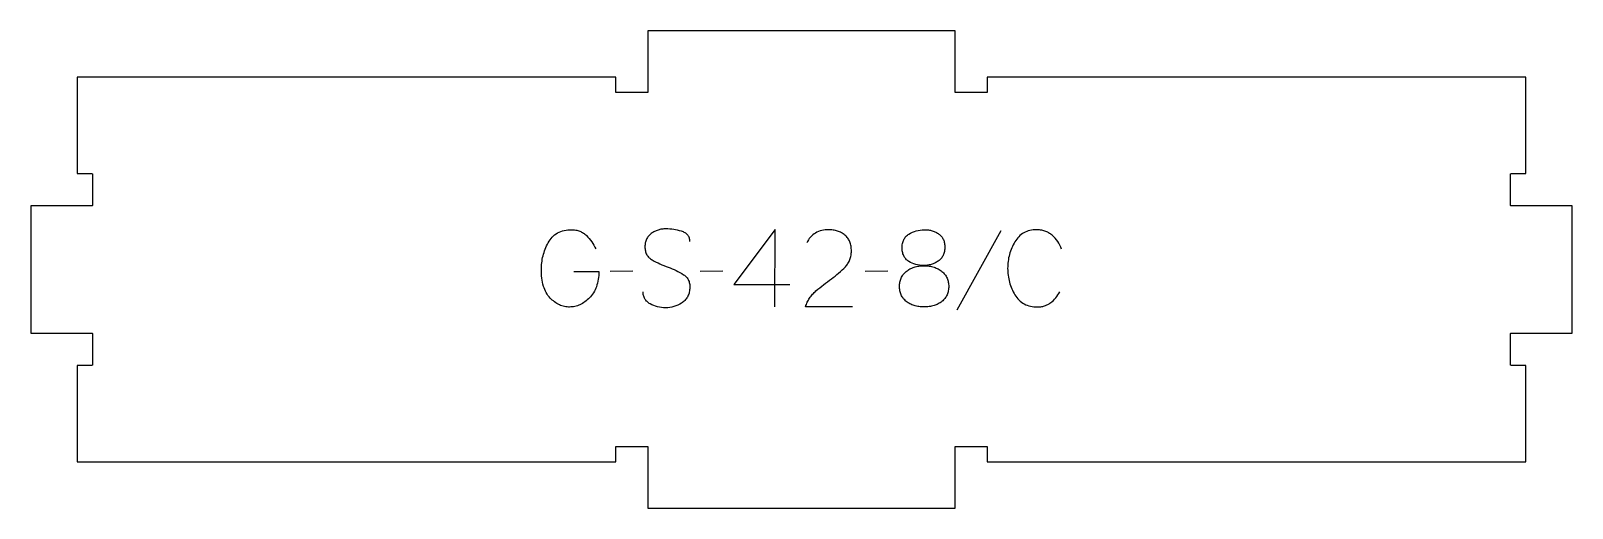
# Model space of a CAD drawing. Extents: x 0 to 600, y 0 to 186.
import ezdxf

# ---------------------------------------------------------------- set-up
doc = ezdxf.new("R2010")
doc.units = 0
doc.layers.add('1_ANYTOOL_1MMDEEP_LABELS_S', color=2, linetype='CONTINUOUS')
doc.layers.add('4_ANYTOOL_CUTTHROUGH_OUTSI', color=5, linetype='CONTINUOUS')

msp = doc.modelspace()

# ---------------------------------------------------------------- linework, layer by layer
at = {"layer": '1_ANYTOOL_1MMDEEP_LABELS_S'}
for p, q in [((377.321428, 107.728571), (360.135714, 76.957142)), ((234.092857, 92.085714), (225.307143, 91.999999)), ((269.15, 92.085714), (260.364285, 91.999999)), ((333.35, 92.085714), (324.564285, 91.999999)), ((273.435714, 86.857142), (295.207143, 86.857142))]:
    msp.add_line(p, q, dxfattribs=at)
for points in [[(211.207143, 91.999999), (220.978571, 91.957142, -0.031732), (220.71046, 88.94974, -0.048764), (219.966071, 86.032142, -0.050291), (218.856358, 83.721634, -0.060119), (217.271428, 81.714285, -0.036578), (215.539409, 80.227869, -0.050793), (213.580357, 79.067857, -0.051881), (211.62734, 78.400112, -0.053919), (209.578571, 78.157142, -0.055881), (207.543424, 78.364086, -0.055271), (205.603571, 79.014285, -0.05403), (203.677595, 80.173479, -0.038531), (201.992857, 81.671428, -0.067281), (200.445144, 83.782442, -0.049165), (199.421428, 86.203571, -0.047412), (198.748502, 89.40749, -0.028075), (198.564285, 92.685714, -0.03109), (198.731812, 95.377293, -0.031496), (199.233928, 98.026785, -0.031425), (200.084801, 100.65503, -0.02824), (201.242857, 103.164285, -0.064555), (202.77166, 105.31581, -0.078906), (204.8375, 106.941071, -0.076878), (207.461101, 107.915621, -0.050594), (210.264285, 108.199999, -0.039946), (211.923846, 108.067203, -0.052714), (213.526785, 107.632142, -0.053511), (214.909983, 106.916808, -0.05153), (216.114285, 105.928571, -0.040443), (218.154509, 103.505429, -0.04035), (219.778571, 100.785714)], [(256.335714, 103.614285, 0.071867), (256.1426, 104.950892, 0.100684), (255.516071, 106.132142, 0.047558), (255.041518, 106.608593, 0.038563), (254.491518, 106.997321, 0.037928), (253.79433, 107.344789, 0.026634), (253.057143, 107.599999, 0.028461), (250.033809, 108.285982, 0.041577), (246.95, 108.542857, 0.036938), (245.44764, 108.431717, 0.041531), (243.982143, 108.087499, 0.041583), (242.604766, 107.510291, 0.038125), (241.335714, 106.721428, 0.057611), (240.265561, 105.729524, 0.065808), (239.471428, 104.508928, 0.06469), (238.993932, 103.049373, 0.046778), (238.85, 101.514285, 0.052235), (239.012356, 99.964443, 0.075448), (239.557143, 98.514285, 0.076671), (240.473234, 97.341233, 0.061023), (241.678571, 96.457142, 0.021951), (244.707425, 94.929797, 0.018213), (247.85, 93.649999, -0.02405), (250.951484, 92.344537, -0.02981), (253.892857, 90.714285, -0.068439), (255.034159, 89.748355, -0.079282), (255.842857, 88.496428, -0.076308), (256.267857, 86.917746, -0.047772), (256.292857, 85.271428, -0.046243), (255.999622, 83.590469, -0.06359), (255.35, 82.019642, -0.064671), (254.377176, 80.735453, -0.057073), (253.121428, 79.721428, -0.067522), (250.15312, 78.358518, -0.070793), (246.928571, 77.857142, -0.064027), (243.789556, 78.219657, -0.070447), (240.864285, 79.399999, -0.054374), (239.705868, 80.249632, -0.074742), (238.807143, 81.360714, -0.075199), (238.284135, 82.667092, -0.057737), (238.121428, 84.071428)], [(319.635714, 78.242857), (301.335714, 78.285714, -0.034491), (301.998492, 80.033046, -0.037732), (302.905357, 81.666071, -0.037744), (304.044651, 83.140707, -0.03482), (305.385714, 84.435714, -0.00859), (308.344939, 86.834297, -0.008791), (311.385714, 89.128571, 0.020588), (314.205002, 91.362013, 0.025206), (316.807143, 93.842857, 0.046908), (317.827738, 95.144099, 0.051091), (318.575, 96.617857, 0.050722), (319.023733, 98.266031, 0.041139), (319.164285, 99.971428, 0.039396), (319.021641, 101.779014, 0.058519), (318.532143, 103.517857, 0.060358), (317.741585, 104.924972, 0.061397), (316.635714, 106.099999, 0.048006), (315.279757, 107.021959, 0.045901), (313.775, 107.674999, 0.045216), (312.034939, 108.077559, 0.034258), (310.25, 108.199999, 0.055622), (307.615429, 107.906012, 0.079896), (305.171428, 106.924999, 0.080617), (303.202041, 105.259299, 0.060287), (301.764285, 103.099999)], [(400.935714, 100.699999, 0.059291), (399.399553, 103.629416, 0.066881), (397.185714, 106.078571, 0.04529), (395.868728, 107.002448, 0.046757), (394.405357, 107.669642, 0.04633), (392.765445, 108.073974, 0.037303), (391.078571, 108.199999, 0.054828), (388.572931, 107.924414, 0.073548), (386.230357, 107.026785, 0.073729), (384.261035, 105.498552, 0.056205), (382.742857, 103.507142, 0.033355), (381.521688, 101.117266, 0.034965), (380.6375, 98.583928, 0.034911), (380.107472, 95.915921, 0.031589), (379.935714, 93.199999, 0.032085), (380.110217, 90.483371, 0.035383), (380.648214, 87.816071, 0.035431), (381.546703, 85.280914, 0.033598), (382.785714, 82.892857, 0.058628), (384.347915, 80.891971, 0.073381), (386.369643, 79.373214, 0.072539), (388.815616, 78.47216, 0.05208), (391.421428, 78.199999, 0.033243), (392.862803, 78.295936, 0.042283), (394.271428, 78.607142, 0.042766), (395.514125, 79.114232, 0.044269), (396.65, 79.828571, 0.055485), (398.661795, 81.743472, 0.045948), (400.25, 84.028571)]]:
    msp.add_lwpolyline(points, format="xyb", dxfattribs=at)
msp.add_lwpolyline([(289.421428, 78.199999), (289.464285, 108.242857), (273.435714, 86.857142)], dxfattribs=at)
for points in [[(347.535714, 108.199999, -0.031422), (349.094606, 108.101934, -0.04043), (350.621428, 107.782142, -0.040915), (351.960568, 107.264177, -0.043686), (353.192857, 106.528571, -0.063742), (354.198795, 105.586172, -0.06627), (354.928571, 104.417857, -0.06412), (355.376963, 102.957625, -0.042492), (355.507143, 101.428571, -0.04461), (355.361825, 99.803066, -0.066622), (354.864285, 98.257142, -0.068664), (354.048341, 97.015899, -0.063259), (352.935714, 96.028571, -0.036959), (351.61968, 95.265299, -0.039228), (350.203571, 94.710714, -0.039137), (348.693518, 94.378397, -0.034609), (347.15, 94.271428, -0.069668), (344.195345, 94.685127, -0.070768), (341.471428, 95.899999, -0.066313), (340.350021, 96.831696, -0.072121), (339.526785, 98.032142, -0.069559), (339.023443, 99.56009, -0.044863), (338.878571, 101.171428, -0.045769), (339.027166, 102.791343, -0.069077), (339.5375, 104.326785, -0.071249), (340.376567, 105.550421, -0.064222), (341.514285, 106.507142, -0.077102), (344.398429, 107.784849, -0.065877)], [(347.407143, 94.185714, -0.031866), (349.382997, 94.059661, -0.044902), (351.3125, 93.633928, -0.045842), (352.923863, 92.955447, -0.051792), (354.371428, 91.978571, -0.05177), (355.504341, 90.810727, -0.060247), (356.348214, 89.423214, -0.059809), (356.851061, 87.834827, -0.046814), (357.007143, 86.171428, -0.046182), (356.852161, 84.497077, -0.060442), (356.348214, 82.898214, -0.061088), (355.506165, 81.518912, -0.053345), (354.371428, 80.364285, -0.051558), (352.921536, 79.405065, -0.045066), (351.3125, 78.741071, -0.044147), (349.382152, 78.323432, -0.031218), (347.407143, 78.199999, -0.031563), (345.448127, 78.323788, -0.044242), (343.533928, 78.741071, -0.045132), (341.930701, 79.406211, -0.051052), (340.485714, 80.364285, -0.053345), (339.350977, 81.518912, -0.061088), (338.508928, 82.898214, -0.060442), (338.004981, 84.497077, -0.046182), (337.85, 86.171428, -0.046814), (338.006082, 87.834827, -0.059809), (338.508928, 89.423214, -0.060247), (339.352801, 90.810727, -0.05177), (340.485714, 91.978571, -0.051282), (341.928388, 92.954286, -0.045906), (343.533928, 93.633928, -0.044997), (345.447279, 94.059298, -0.032218)]]:
    msp.add_lwpolyline(points, format="xyb", close=True, dxfattribs=at)
at = {"layer": '4_ANYTOOL_CUTTHROUGH_OUTSI'}
msp.add_lwpolyline([(18, 18), (227.5, 18), (227.5, 23.75, -0.414214), (227.75, 24), (239.75, 24, -0.414214), (240, 23.75), (240, 0), (359.5, 0), (359.5, 23.75, -0.414214), (359.75, 24), (371.75, 24, -0.414214), (372, 23.75), (372, 18), (581.5, 18), (581.5, 55.5), (575.75, 55.5, -0.414214), (575.5, 55.75), (575.5, 67.75, -0.414214), (575.75, 68), (599.5, 68), (599.5, 117.5), (575.75, 117.5, -0.414214), (575.5, 117.75), (575.5, 129.75, -0.414214), (575.75, 130), (581.5, 130), (581.5, 167.5), (372, 167.5), (372, 161.75, -0.414214), (371.75, 161.5), (359.75, 161.5, -0.414214), (359.5, 161.75), (359.5, 185.5), (240, 185.5), (240, 161.75, -0.414214), (239.75, 161.5), (227.75, 161.5, -0.414214), (227.5, 161.75), (227.5, 167.5), (18, 167.5), (18, 130), (23.75, 130, -0.414214), (24, 129.75), (24, 117.75, -0.414214), (23.75, 117.5), (0, 117.5), (0, 68), (23.75, 68, -0.414214), (24, 67.75), (24, 55.75, -0.414214), (23.75, 55.5), (18, 55.5)], format="xyb", close=True, dxfattribs=at)

doc.saveas('drawing.dxf')
